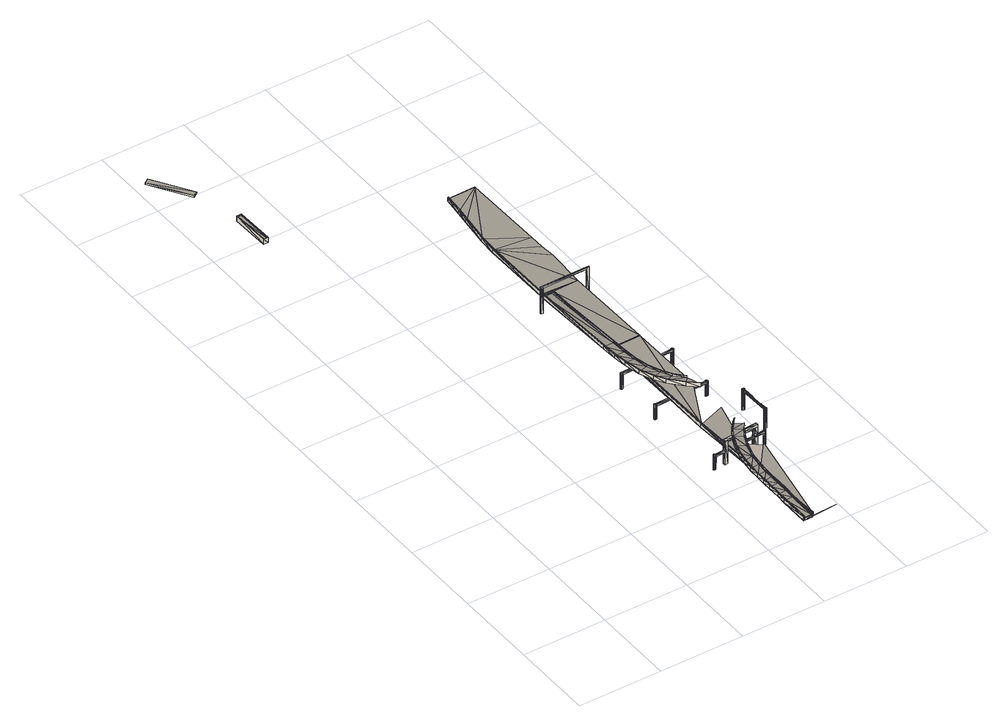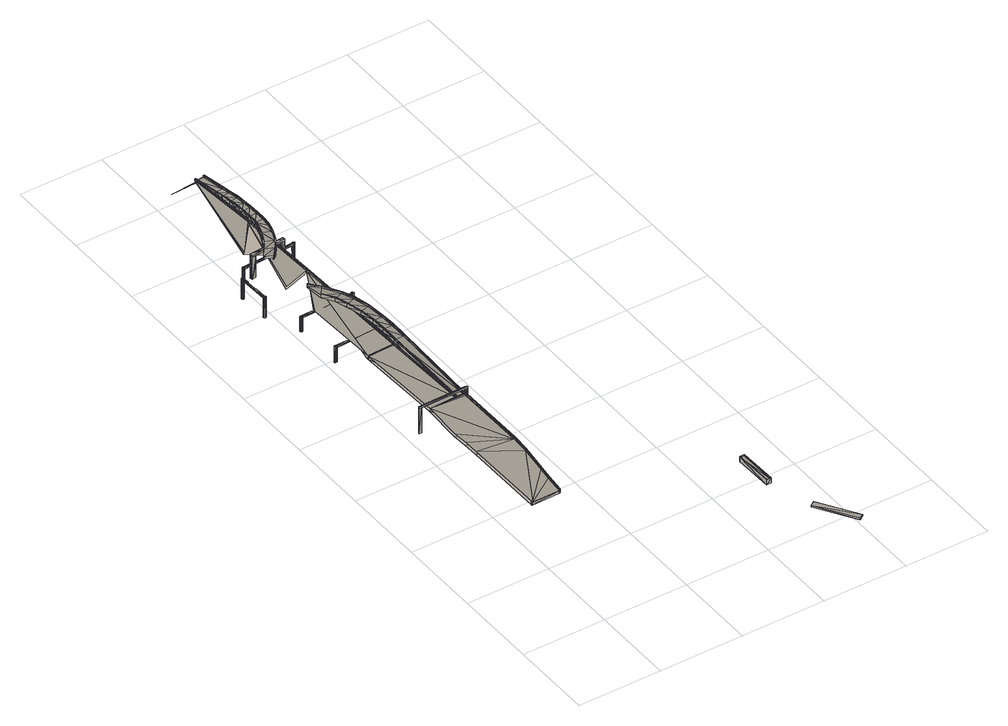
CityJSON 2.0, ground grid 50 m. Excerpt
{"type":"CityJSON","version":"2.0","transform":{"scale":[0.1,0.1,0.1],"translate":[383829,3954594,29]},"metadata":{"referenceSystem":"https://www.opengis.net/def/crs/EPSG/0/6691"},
"CityObjects":{
"bridge1":{"type":"Bridge","attributes":{"function":"01"},"children":["bridge1-1"],"geometry":[{"type":"MultiSurface","lod":"2","boundaries":[[[0,1,2]],[[3,0,2]],[[1,0,3]],[[4,1,3]],[[5,1,4]],[[6,1,5]],[[4,7,5]],[[5,7,6]],[[6,8,1]],[[7,9,6]],[[10,4,3]],[[2,11,3]],[[2,1,12]],[[13,8,6]],[[12,1,8]],[[7,4,10]],[[14,10,3]],[[15,14,3]],[[16,15,3]],[[6,9,13]],[[9,7,17]],[[2,12,11]],[[7,10,17]],[[12,8,18]],[[19,8,13]],[[19,20,8]],[[9,21,13]],[[3,11,16]],[[8,20,18]],[[22,11,12]],[[13,21,19]],[[17,10,23]],[[24,17,23]],[[19,25,20]],[[23,10,14]],[[26,23,14]],[[27,21,9]],[[18,20,28]],[[29,12,18]],[[26,30,31]],[[26,32,23]],[[14,30,26]],[[15,30,14]],[[21,33,19]],[[15,16,34]],[[34,16,35]],[[16,11,35]],[[31,30,36]],[[37,38,31]],[[20,25,28]],[[39,25,19]],[[38,40,31]],[[37,31,36]],[[26,31,32]],[[41,24,23]],[[37,36,38]],[[27,17,24]],[[35,11,42]],[[36,43,38]],[[31,40,32]],[[42,11,22]],[[19,33,39]],[[32,44,23]],[[9,17,27]],[[39,45,25]],[[46,33,21]],[[28,25,47]],[[41,27,24]],[[22,12,48]],[[44,41,23]],[[40,44,32]],[[33,49,39]],[[25,45,47]],[[27,46,21]],[[50,45,39]],[[48,12,29]],[[39,49,50]],[[51,44,40]],[[18,28,52]],[[53,49,33]],[[47,45,54]],[[55,45,50]],[[56,28,47]],[[55,57,45]],[[49,58,50]],[[29,18,59]],[[22,60,42]],[[61,40,38]],[[45,57,54]],[[46,53,33]],[[59,18,52]],[[46,27,41]],[[51,40,62]],[[50,58,55]],[[63,46,41]],[[28,64,52]],[[65,41,44]],[[62,44,51]],[[62,40,66]],[[15,67,30]],[[48,29,59]],[[55,68,57]],[[34,67,15]],[[54,69,47]],[[28,56,64]],[[63,41,65]],[[52,48,59]],[[54,57,70]],[[71,58,49]],[[58,72,55]],[[53,73,49]],[[74,56,47]],[[65,44,62]],[[53,46,63]],[[75,68,55]],[[57,68,70]],[[62,66,65]],[[76,63,65]],[[76,53,63]],[[73,71,49]],[[38,43,61]],[[56,66,64]],[[55,72,75]],[[77,76,65]],[[78,48,52]],[[65,66,77]],[[22,48,78]],[[70,79,54]],[[64,78,52]],[[66,56,77]],[[80,72,58]],[[73,53,76]],[[81,68,75]],[[72,82,75]],[[83,76,77]],[[66,40,61]],[[83,73,76]],[[70,68,84]],[[47,69,74]],[[56,74,77]],[[81,85,68]],[[71,80,58]],[[86,83,77]],[[68,85,84]],[[60,22,78]],[[77,74,86]],[[64,66,61]],[[83,71,73]],[[61,43,87]],[[75,82,81]],[[88,83,86]],[[88,71,83]],[[35,89,34]],[[54,79,69]],[[90,88,86]],[[91,82,72]],[[42,89,35]],[[86,74,69]],[[78,64,61]],[[81,92,85]],[[93,70,84]],[[90,86,69]],[[80,91,72]],[[82,94,81]],[[84,85,95]],[[88,80,71]],[[96,88,90]],[[97,92,81]],[[96,80,88]],[[85,92,95]],[[95,93,84]],[[98,96,90]],[[90,69,79]],[[91,94,82]],[[81,94,97]],[[99,87,43]],[[98,90,79]],[[79,70,93]],[[96,91,80]],[[97,100,92]],[[94,101,97]],[[102,91,96]],[[96,98,102]],[[95,92,103]],[[98,79,93]],[[104,100,97]],[[78,105,60]],[[102,98,106]],[[93,95,103]],[[103,92,100]],[[106,98,93]],[[107,61,87]],[[94,91,101]],[[97,101,104]],[[105,108,60]],[[102,109,91]],[[60,108,110]],[[111,93,103]],[[112,100,104]],[[101,113,104]],[[114,109,102]],[[101,91,109]],[[102,106,115]],[[106,93,111]],[[78,61,107]],[[116,107,87]],[[117,111,103]],[[118,119,110]],[[103,100,120]],[[112,121,100]],[[109,113,101]],[[122,60,110]],[[102,115,114]],[[115,106,111]],[[117,103,120]],[[100,121,120]],[[104,113,112]],[[42,60,89]],[[110,122,118]],[[122,89,60]],[[105,78,107]],[[119,108,105]],[[118,119,105]],[[117,123,120]],[[123,120,121]],[[124,109,114]],[[125,121,112]],[[126,123,121]],[[127,116,87]],[[128,124,114]],[[129,118,105]],[[114,115,130]],[[113,109,124]],[[115,111,131]],[[111,117,131]],[[132,126,121]],[[125,132,121]],[[112,113,125]],[[133,123,126]],[[114,130,128]],[[134,131,117]],[[118,129,135]],[[130,115,131]],[[124,136,113]],[[113,137,125]],[[113,136,137]],[[134,138,133]],[[139,124,128]],[[133,126,140]],[[141,132,125]],[[134,142,131]],[[128,130,143]],[[130,131,143]],[[126,132,144]],[[141,144,132]],[[125,137,141]],[[136,124,139]],[[131,142,143]],[[128,143,139]],[[136,145,137]],[[146,126,144]],[[145,147,137]],[[141,137,147]],[[105,148,129]],[[149,129,150]],[[151,107,116]],[[152,126,146]],[[153,129,149]],[[154,144,141]],[[155,150,156]],[[146,144,157]],[[158,159,160]],[[129,148,150]],[[159,161,160]],[[162,160,161]],[[163,160,162]],[[159,164,161]],[[165,166,163]],[[162,165,163]],[[158,160,167]],[[168,160,163]],[[164,169,161]],[[168,167,160]],[[150,170,155]],[[155,170,156]],[[162,161,169]],[[135,129,171]],[[172,165,162]],[[173,158,167]],[[163,166,168]],[[174,172,162]],[[162,169,174]],[[168,166,175]],[[176,159,158]],[[105,107,177]],[[153,178,156]],[[179,166,165]],[[180,175,166]],[[181,167,168]],[[173,167,182]],[[183,169,164]],[[181,182,167]],[[184,173,182]],[[168,175,181]],[[185,172,174]],[[170,186,156]],[[187,176,158]],[[181,175,188]],[[158,173,187]],[[189,129,153]],[[190,188,175]],[[174,169,191]],[[191,185,174]],[[182,192,184]],[[156,186,178]],[[193,170,150]],[[164,159,194]],[[165,172,195]],[[196,169,183]],[[191,169,196]],[[166,179,180]],[[173,184,197]],[[182,181,198]],[[165,195,179]],[[181,188,198]],[[190,175,180]],[[194,199,164]],[[200,195,172]],[[184,192,201]],[[148,193,150]],[[182,198,192]],[[173,197,187]],[[159,176,194]],[[198,188,202]],[[200,172,185]],[[190,203,188]],[[204,180,179]],[[205,204,179]],[[204,206,180]],[[205,207,204]],[[208,184,201]],[[204,207,209]],[[179,195,205]],[[209,176,187]],[[206,190,180]],[[207,176,209]],[[210,207,205]],[[211,185,191]],[[204,209,212]],[[205,195,210]],[[183,164,199]],[[204,212,206]],[[207,194,176]],[[209,187,212]],[[148,105,177]],[[184,208,197]],[[210,213,207]],[[202,188,203]],[[186,170,214]],[[213,194,207]],[[196,183,215]],[[177,107,151]],[[212,187,197]],[[191,196,216]],[[206,217,190]],[[216,211,191]],[[211,200,185]],[[195,200,210]],[[217,203,190]],[[218,196,215]],[[210,219,213]],[[216,196,218]],[[213,199,194]],[[206,212,220]],[[212,197,220]],[[221,219,210]],[[206,220,217]],[[215,183,199]],[[219,199,213]],[[220,197,208]],[[210,200,221]],[[186,222,178]],[[223,170,193]],[[214,223,224]],[[217,225,203]],[[202,203,226]],[[192,227,201]],[[220,228,217]],[[208,201,229]],[[198,230,192]],[[228,220,208]],[[186,222,214]],[[225,226,203]],[[228,225,217]],[[224,223,193]],[[229,228,208]],[[116,231,151]],[[232,229,201]],[[233,224,193]],[[193,234,233]],[[193,235,234]],[[236,193,148]],[[234,235,237]],[[236,148,238]],[[238,239,236]],[[148,177,240]],[[148,240,238]],[[193,241,235]],[[177,151,242]],[[240,177,242]],[[243,228,229]],[[238,240,244]],[[240,242,244]],[[244,239,238]],[[231,116,245]],[[193,236,243]],[[236,239,243]],[[241,193,243]],[[243,229,241]],[[227,246,201]],[[247,227,192]],[[230,247,192]],[[198,202,230]],[[248,224,233]],[[249,250,244]],[[214,224,251]],[[229,232,241]],[[225,252,226]],[[202,226,253]],[[254,228,243]],[[239,254,243]],[[234,255,233]],[[256,235,241]],[[257,239,244]],[[250,257,244]],[[237,255,234]],[[231,242,151]],[[244,242,249]],[[232,201,258]],[[201,246,258]],[[230,202,253]],[[225,228,259]],[[249,260,250]],[[252,261,226]],[[224,262,251]],[[237,235,263]],[[264,228,254]],[[242,265,249]],[[241,232,256]],[[246,227,266]],[[266,267,246]],[[246,268,258]],[[268,246,267]],[[269,267,266]],[[253,226,261]],[[254,239,264]],[[270,269,266]],[[271,267,269]],[[266,227,272]],[[272,227,247]],[[273,269,271]],[[270,266,272]],[[274,247,230]],[[275,276,253]],[[230,253,274]],[[270,272,247]],[[274,270,247]],[[253,276,274]],[[228,264,259]],[[277,278,274]],[[235,256,279]],[[276,277,274]],[[278,270,274]],[[273,269,270]],[[280,275,253]],[[281,225,259]],[[270,278,273]],[[273,278,282]],[[275,280,276]],[[283,284,285]],[[283,286,284]],[[248,233,287]],[[224,248,262]],[[288,258,268]],[[239,289,264]],[[290,232,258]],[[252,225,281]],[[263,235,279]],[[261,280,253]],[[289,239,257]],[[268,267,288]],[[288,290,258]],[[250,260,257]],[[291,242,231]],[[277,276,292]],[[265,242,291]],[[278,277,292]],[[256,232,279]],[[233,255,287]],[[276,280,292]],[[237,263,255]],[[265,293,249]],[[293,260,249]],[[294,295,283]],[[279,232,296]],[[297,286,283]],[[296,232,290]],[[298,299,294]],[[288,267,300]],[[301,278,292]],[[280,261,302]],[[303,278,301]],[[280,302,292]],[[285,299,298]],[[284,304,285]],[[264,289,259]],[[305,281,259]],[[252,281,261]],[[259,306,305]],[[302,261,292]],[[261,281,292]],[[307,279,296]],[[288,300,290]],[[292,281,301]],[[259,289,306]],[[308,301,281]],[[300,309,290]],[[308,281,305]],[[296,290,309]],[[310,305,306]],[[303,301,308]],[[311,307,296]],[[310,308,305]],[[263,279,307]],[[311,296,309]],[[308,310,312]],[[257,310,306]],[[311,309,300]],[[308,312,303]],[[312,257,303]],[[289,257,306]],[[312,310,257]],[[278,313,282]],[[282,313,284]],[[295,297,283]],[[299,295,294]],[[304,299,285]],[[313,278,303]],[[313,304,284]],[[311,314,307]],[[257,313,303]],[[300,314,311]],[[307,314,263]],[[267,271,314]],[[271,315,314]],[[315,286,314]],[[314,286,297]],[[300,267,314]],[[257,260,313]],[[295,316,297]],[[317,295,299]],[[317,316,295]],[[299,304,317]],[[297,316,318]],[[304,319,317]],[[316,320,318]],[[321,316,317]],[[322,297,318]],[[321,320,316]],[[317,319,321]],[[323,304,313]],[[297,324,314]],[[323,325,304]],[[318,320,326]],[[319,327,321]],[[325,328,304]],[[319,304,328]],[[320,329,326]],[[330,320,321]],[[330,329,320]],[[321,327,330]],[[297,331,324]],[[326,329,332]],[[327,333,330]],[[297,322,331]],[[334,318,326]],[[329,335,332]],[[336,329,330]],[[334,322,318]],[[336,335,329]],[[330,333,336]],[[332,335,337]],[[332,337,338]],[[333,339,336]],[[340,333,327]],[[337,335,338]],[[341,342,335]],[[341,335,336]],[[335,342,338]],[[336,339,341]],[[339,342,341]],[[340,319,328]],[[327,319,340]],[[342,343,338]],[[326,332,334]],[[339,333,340]],[[332,338,334]],[[342,339,340]],[[340,344,342]],[[344,343,342]],[[334,338,343]]],"semantics":{"surfaces":[{"type":"WallSurface"},{"type":"OuterCeilingSurface"},{"type":"OuterFloorSurface"}],"values":[0,1,0,0,0,0,0,0,0,0,0,1,0,0,0,2,0,0,0,0,2,1,2,0,0,0,0,1,0,1,0,0,0,0,0,0,2,0,1,0,0,0,1,0,0,0,0,0,0,0,0,0,0,0,0,0,0,0,0,0,1,0,0,2,0,2,0,0,1,0,0,0,0,2,0,1,0,0,1,2,0,0,1,0,0,1,1,0,0,2,1,0,0,0,0,1,0,0,0,1,0,0,1,1,1,0,0,0,2,0,2,1,0,0,0,0,0,0,0,2,0,1,0,0,0,0,0,1,0,0,2,0,0,0,0,0,0,0,1,0,0,2,0,0,0,0,0,0,0,0,0,0,1,1,0,2,1,0,0,0,1,0,2,0,0,0,0,0,0,0,1,0,0,2,0,2,0,1,0,0,0,0,0,0,0,0,0,0,1,0,0,0,2,0,0,0,0,1,0,0,0,2,0,0,0,0,1,0,0,0,2,1,0,0,0,0,0,1,1,1,0,0,0,0,0,0,0,0,2,0,0,0,2,0,1,0,0,0,0,0,1,1,0,2,0,2,1,0,1,0,0,0,0,0,0,0,0,0,0,2,0,2,0,0,0,0,1,1,0,0,0,0,0,0,0,0,0,0,0,0,0,0,0,0,0,0,1,0,0,0,0,0,0,1,0,1,2,2,0,0,0,0,0,0,0,0,1,0,1,1,2,0,0,0,1,0,1,2,0,0,2,1,0,2,0,2,1,2,0,0,0,1,1,0,2,2,0,0,0,0,1,0,0,0,0,0,0,0,0,0,1,0,0,0,0,1,0,2,0,0,0,0,0,0,0,0,2,0,0,0,0,0,0,0,0,0,0,1,0,0,0,1,0,0,0,2,0,0,1,0,0,1,0,0,0,0,2,1,0,0,0,0,1,0,0,0,0,0,0,0,0,0,0,0,2,0,0,0,1,0,0,0,0,1,2,1,1,0,2,0,0,0,0,0,0,0,2,0,0,0,0,0,2,0,1,1,0,0,1,0,0,0,1,0,2,0,0,0,0,0,0,0,0,0,0,0,0,0,0,0,1,0,0,0,2,0,0,0,0,0,0,0,1,0,0,1,0,1,2,0,1,0,2,2,2,2,2,1,0,0,1,0,2,0,1,1,1,0,1,2,2,2,0,0,2,0,0,0,0,0,0,0,0,0,0,0,0,0,1,0,0,0,0,1,0,0,0,0,0,2,0,0,2,2,0,0,0,2,2,1,2,1,1,1,1,1,1,1,2,0,0,0,0,0,0,0,0,1,0,0,2,1,2,0,0,2,2,0,0,0,0,1,0,0,1,1,0,0,1,0,0,0,1,0,2,0,0,0,0,0,0,2,2,0,1,2,1,2,2,0,1]}}]},
"bridge1-1":{"type":"BridgeConstructiveElement","parents":["bridge1"],"geometry":[{"type":"MultiSurface","lod":"2","boundaries":[[[345,142,346]],[[142,134,346]],[[345,347,142]],[[348,347,345]],[[349,348,350]],[[348,351,350]],[[351,348,345]],[[352,353,354]],[[355,356,352]],[[355,357,356]],[[350,358,353]],[[353,358,359]],[[360,358,361]],[[358,362,361]],[[359,358,360]],[[356,357,363]],[[346,356,363]],[[364,365,366]],[[367,365,364]],[[363,357,368]],[[350,369,358]],[[369,370,358]],[[351,345,350]],[[370,366,358]],[[345,346,350]],[[366,365,358]],[[346,369,350]],[[363,369,346]],[[368,371,363]],[[371,368,372]],[[368,373,372]],[[374,369,375]],[[370,369,374]],[[375,369,376]],[[376,369,377]],[[363,371,369]],[[369,371,377]],[[378,374,379]],[[378,379,380]],[[379,381,380]],[[382,379,383]],[[379,374,383]],[[384,383,385]],[[380,381,372]],[[386,387,381]],[[381,387,372]],[[388,389,383]],[[383,389,382]],[[390,384,391]],[[384,392,383]],[[390,392,384]],[[383,392,388]],[[387,386,393]],[[386,390,393]],[[394,390,386]],[[392,395,388]],[[388,395,389]],[[390,394,396]],[[396,392,390]],[[394,397,396]],[[397,395,392]],[[396,397,392]],[[398,399,400]],[[401,402,403]],[[404,402,401]],[[405,404,406]],[[406,404,407]],[[408,406,409]],[[406,410,409]],[[411,412,413]],[[412,414,413]],[[415,412,411]],[[416,415,411]],[[411,413,416]],[[417,405,408]],[[418,417,408]],[[416,413,419]],[[420,416,419]],[[413,414,421]],[[414,422,421]],[[416,423,415]],[[424,423,416]],[[294,283,408]],[[269,405,271]],[[425,426,420]],[[427,428,429]],[[430,428,427]],[[431,430,427]],[[432,430,431]],[[424,416,433]],[[298,294,408]],[[434,418,408]],[[435,298,408]],[[283,434,408]],[[405,417,436]],[[271,405,436]],[[402,405,269]],[[431,427,437]],[[422,438,421]],[[438,439,421]],[[424,440,423]],[[433,440,424]],[[428,441,429]],[[429,441,442]],[[431,437,432]],[[437,443,432]],[[286,434,283]],[[315,271,436]],[[273,402,269]],[[429,444,427]],[[427,444,437]],[[445,439,438]],[[442,444,429]],[[445,438,446]],[[438,447,446]],[[447,440,398]],[[446,447,398]],[[284,435,282]],[[435,403,282]],[[448,449,442]],[[450,448,442]],[[441,450,442]],[[451,444,442]],[[437,444,443]],[[444,452,443]],[[453,444,451]],[[454,455,456]],[[450,455,454]],[[452,444,455]],[[456,455,457]],[[458,459,460]],[[459,461,460]],[[462,459,458]],[[460,463,458]],[[463,462,458]],[[460,461,464]],[[464,461,465]],[[463,460,466]],[[463,467,462]],[[466,467,463]],[[460,468,466]],[[460,469,468]],[[464,469,460]],[[470,466,471]],[[464,465,472]],[[465,473,472]],[[467,466,474]],[[474,466,470]],[[472,469,464]],[[473,475,472]],[[476,477,473]],[[477,475,473]],[[477,476,470]],[[476,474,470]],[[223,214,426]],[[214,399,426]],[[425,170,426]],[[426,170,223]],[[186,478,439]],[[150,449,448]],[[150,479,449]],[[149,150,448]],[[150,480,479]],[[155,156,481]],[[155,481,480]],[[150,155,480]],[[482,470,471]],[[483,470,482]],[[484,482,471]],[[485,486,487]],[[488,485,487]],[[488,489,485]],[[490,491,492]],[[493,494,491]],[[495,490,487]],[[491,490,495]],[[496,495,487]],[[485,489,497]],[[498,485,497]],[[494,499,500]],[[493,499,494]],[[501,495,496]],[[502,495,501]],[[494,503,504]],[[504,503,505]],[[500,503,494]],[[505,503,506]],[[501,507,502]],[[508,498,497]],[[509,510,507]],[[508,510,498]],[[507,510,508]],[[499,511,500]],[[500,511,503]],[[512,502,513]],[[502,507,513]],[[506,503,514]],[[513,506,514]],[[503,515,514]],[[511,515,503]],[[515,512,514]],[[514,512,513]],[[516,517,518]],[[517,516,519]],[[520,516,521]],[[521,522,520]],[[520,522,523]],[[524,525,521]],[[518,524,521]],[[523,522,526]],[[522,527,526]],[[528,517,529]],[[529,517,519]],[[530,531,520]],[[520,531,532]],[[531,533,527]],[[531,527,534]],[[534,527,522]],[[532,531,535]],[[536,400,537]],[[528,529,536]],[[538,539,400]],[[535,531,540]],[[531,541,540]],[[534,541,531]],[[542,538,543]],[[544,535,540]],[[543,535,544]],[[541,545,540]],[[540,545,544]],[[544,542,543]],[[545,542,544]],[[546,404,547]],[[404,548,547]],[[546,407,404]],[[549,550,401]],[[550,548,401]],[[546,409,410]],[[546,547,409]],[[410,407,546]],[[547,551,409]],[[551,550,549]],[[409,551,549]],[[552,553,554]],[[555,553,552]],[[556,557,555]],[[555,557,553]],[[552,554,558]],[[558,554,559]],[[560,561,557]],[[556,560,557]],[[555,552,562]],[[555,562,556]],[[552,558,562]],[[556,562,560]],[[558,559,563]],[[562,558,563]],[[564,565,561]],[[560,564,561]],[[564,560,566]],[[560,562,566]],[[567,568,562]],[[563,567,562]],[[565,564,567]],[[567,564,569]],[[570,567,569]],[[570,568,567]],[[571,572,566]],[[572,571,569]],[[571,573,569]],[[574,566,575]],[[574,575,576]],[[575,568,576]],[[574,571,566]],[[569,573,577]],[[568,578,579]],[[573,580,577]],[[581,582,583]],[[581,584,577]],[[585,581,577]],[[581,583,584]],[[586,583,582]],[[579,578,582]],[[582,578,586]],[[587,588,578]],[[587,577,588]],[[589,590,588]],[[588,577,591]],[[592,588,591]],[[593,589,594]],[[590,589,593]],[[595,592,591]],[[596,595,591]],[[593,594,597]],[[598,593,597]],[[599,595,600]],[[600,595,596]],[[597,601,598]],[[598,601,602]],[[601,599,602]],[[602,599,600]],[[603,604,605]],[[475,603,605]],[[604,484,605]],[[606,607,608]],[[608,607,609]],[[608,609,610]],[[120,609,611]],[[117,120,611]],[[482,604,608]],[[604,482,484]],[[134,117,611]],[[612,613,608]],[[610,612,608]],[[612,610,120]],[[606,603,614]],[[615,482,608]],[[613,615,608]],[[603,483,614]],[[346,134,611]],[[616,611,617]],[[618,616,617]],[[372,373,619]],[[123,612,120]],[[482,620,483]],[[483,620,614]],[[621,616,618]],[[614,620,622]],[[615,621,623]],[[616,621,613]],[[613,621,615]],[[620,615,623]],[[620,623,622]],[[612,123,613]],[[123,133,613]],[[613,133,624]],[[189,149,448]],[[487,486,448]],[[481,156,507]],[[457,481,507]],[[156,509,507]],[[119,108,110]],[[133,123,117]],[[149,153,156]],[[214,170,223]],[[222,251,214]],[[298,285,294]],[[285,283,294]],[[283,271,286]],[[271,315,286]],[[285,298,435]],[[286,315,284]],[[117,134,133]],[[373,135,122]],[[134,348,347]],[[625,626,361]],[[189,178,153]],[[486,485,510]],[[627,251,222]],[[528,517,537]],[[604,603,606]],[[108,617,619]],[[471,468,484]],[[619,607,628]],[[618,617,108]],[[119,618,108]],[[373,110,619]],[[122,110,373]],[[607,622,628]],[[615,620,482]],[[623,621,628]],[[622,623,628]],[[628,621,618]],[[626,628,118]],[[625,628,626]],[[135,626,118]],[[624,133,140]],[[454,448,450]],[[153,149,189]],[[455,444,457]],[[178,509,156]],[[439,478,421]],[[419,421,478]],[[170,425,186]],[[425,478,186]],[[627,186,439]],[[518,627,439]],[[222,186,627]],[[433,416,420]],[[398,440,399]],[[440,433,399]],[[537,517,627]],[[251,537,214]],[[537,400,214]],[[282,402,273]],[[408,405,406]],[[315,436,286]],[[436,434,286]],[[284,285,435]],[[364,625,367]],[[367,625,361]],[[362,367,361]],[[352,356,353]],[[568,575,562]],[[576,568,629]],[[580,585,577]],[[588,590,578]],[[630,598,591]],[[590,598,630]],[[593,598,590]],[[591,598,596]],[[596,598,602]],[[600,596,602]],[[492,491,631]],[[491,494,631]],[[517,627,518]],[[516,518,521]],[[632,520,523]],[[539,525,524]],[[538,525,539]],[[528,536,537]],[[543,538,400]],[[475,605,472]],[[473,465,476]],[[461,459,465]],[[472,605,469]],[[605,484,469]],[[603,475,477]],[[465,459,462]],[[476,465,462]],[[608,604,606]],[[609,607,611]],[[611,607,619]],[[617,611,619]],[[110,108,619]],[[610,609,120]],[[476,462,474]],[[468,469,484]],[[483,477,470]],[[483,603,477]],[[466,468,471]],[[474,462,467]],[[606,614,622]],[[607,606,622]],[[118,628,119]],[[628,618,119]],[[122,135,118]],[[624,616,613]],[[449,479,442]],[[479,451,442]],[[428,450,441]],[[453,451,480]],[[480,451,479]],[[486,189,448]],[[450,452,455]],[[450,432,452]],[[428,432,450]],[[430,432,428]],[[453,480,481]],[[444,453,481]],[[156,150,149]],[[457,444,481]],[[452,432,443]],[[414,438,422]],[[413,421,419]],[[419,478,425]],[[419,425,420]],[[412,415,414]],[[438,423,447]],[[414,423,438]],[[414,415,423]],[[447,423,440]],[[399,420,426]],[[399,433,420]],[[439,445,400]],[[539,439,400]],[[434,436,418]],[[418,436,417]],[[271,315,273]],[[284,315,282]],[[404,405,402]],[[403,435,549]],[[401,403,549]],[[408,409,435]],[[435,409,549]],[[346,611,356]],[[619,364,372]],[[628,625,619]],[[625,364,619]],[[138,611,624]],[[611,616,624]],[[356,611,353]],[[353,611,138]],[[364,366,372]],[[372,366,380]],[[372,387,371]],[[387,633,371]],[[633,387,393]],[[391,633,634]],[[634,633,393]],[[390,391,634]],[[633,384,371]],[[391,384,633]],[[635,636,634]],[[393,635,634]],[[634,636,393]],[[636,635,393]],[[384,377,371]],[[393,390,634]],[[366,370,378]],[[380,366,378]],[[386,397,394]],[[381,397,386]],[[367,362,365]],[[360,626,373]],[[377,385,376]],[[384,385,377]],[[365,362,358]],[[381,395,397]],[[379,382,381]],[[381,389,395]],[[381,382,389]],[[361,626,360]],[[370,374,378]],[[349,353,138]],[[375,376,383]],[[376,385,383]],[[350,353,349]],[[374,375,383]],[[354,353,359]],[[553,557,559]],[[553,559,554]],[[559,557,563]],[[557,561,565]],[[567,557,565]],[[563,557,567]],[[569,564,572]],[[575,566,562]],[[564,566,572]],[[573,576,580]],[[629,568,579]],[[629,637,580]],[[637,629,579]],[[638,585,580]],[[577,570,569]],[[578,568,587]],[[587,568,577]],[[568,570,577]],[[579,638,637]],[[579,582,585]],[[630,583,586]],[[590,630,586]],[[584,583,591]],[[583,630,591]],[[578,590,586]],[[577,584,591]],[[588,594,589]],[[592,594,588]],[[592,597,594]],[[595,599,592]],[[592,601,597]],[[592,599,601]],[[487,448,496]],[[496,448,501]],[[448,454,501]],[[454,456,501]],[[456,457,501]],[[487,490,488]],[[490,639,488]],[[639,490,492]],[[504,639,640]],[[640,639,492]],[[494,504,640]],[[495,493,491]],[[504,505,639]],[[639,505,488]],[[631,641,640]],[[492,631,640]],[[505,489,488]],[[641,494,640]],[[631,494,641]],[[509,178,189]],[[485,498,510]],[[457,507,501]],[[505,506,489]],[[489,506,497]],[[493,511,499]],[[495,512,493]],[[493,512,511]],[[502,512,495]],[[497,506,513]],[[508,497,513]],[[507,508,513]],[[511,512,515]],[[518,439,524]],[[524,439,539]],[[445,446,400]],[[400,446,398]],[[530,520,632]],[[532,519,520]],[[525,522,521]],[[519,516,520]],[[526,642,523]],[[523,642,632]],[[642,530,632]],[[527,533,642]],[[526,527,642]],[[533,530,642]],[[537,251,627]],[[400,399,214]],[[530,533,531]],[[519,535,529]],[[532,535,519]],[[522,541,534]],[[522,542,541]],[[525,542,522]],[[538,542,525]],[[529,535,536]],[[535,543,536]],[[536,543,400]],[[541,542,545]],[[547,548,550]],[[551,547,550]]]}]},
"bridge2":{"type":"Bridge","geometry":[{"type":"Solid","lod":"2","boundaries":[[[[643,644,645]],[[645,644,646]],[[646,647,645]],[[645,647,648]],[[645,648,643]],[[643,648,649]],[[644,650,647]],[[646,644,647]],[[644,643,650]],[[643,649,650]],[[650,649,648]],[[647,650,648]]]],"semantics":{"surfaces":[{"type":"OuterFloorSurface"},{"type":"WallSurface"},{"type":"OuterCeilingSurface"}],"values":[[0,0,1,1,1,1,1,1,1,1,2,2]]}}]},
"bridge3":{"type":"Bridge","geometry":[{"type":"Solid","lod":"2","boundaries":[[[[651,652,653]],[[652,654,653]],[[655,656,657]],[[658,655,657]],[[659,656,655]],[[660,659,655]],[[659,660,661]],[[654,652,662]],[[661,660,662]],[[662,652,661]],[[663,657,659]],[[659,661,663]],[[659,657,656]],[[652,651,661]],[[661,651,664]],[[661,664,663]],[[653,654,662]],[[665,653,662]],[[662,660,666]],[[660,655,658]],[[666,660,658]],[[665,662,666]],[[651,653,665]],[[664,651,665]],[[663,664,666]],[[664,665,666]],[[663,666,657]],[[666,658,657]]]],"semantics":{"surfaces":[{"type":"OuterFloorSurface"},{"type":"GroundSurface"},{"type":"WallSurface"}],"values":[[0,0,1,1,2,2,2,2,2,2,2,2,2,2,2,2,2,2,2,2,2,2,2,2,2,2,2,2]]}}]}
},
"vertices":[
[1221,6,94],[1221,6,119],[1221,11,95],[1226,6,94],[1226,6,109],[1226,6,119],[1226,11,120],[1226,11,110],[1208,162,138],[1213,163,128],[1271,8,109],[1275,14,95],[1208,162,113],[1213,163,138],[1275,9,98],[1276,9,98],[1276,9,94],[1270,13,110],[1205,213,121],[1210,214,146],[1205,213,146],[1210,214,136],[1272,43,98],[1271,8,119],[1270,13,120],[1200,279,154],[1275,9,119],[1258,165,128],[1200,279,129],[1262,167,114],[1275,8,98],[1275,8,123],[1272,43,123],[1205,279,143],[1275,13,98],[1275,16,98],[1280,8,113],[1280,8,123],[1279,13,123],[1205,279,153],[1273,43,123],[1258,165,138],[1273,43,98],[1279,13,113],[1263,165,138],[1198,331,157],[1255,216,136],[1198,331,132],[1262,165,113],[1203,331,147],[1203,331,157],[1263,165,123],[1257,219,121],[1250,281,144],[1196,384,136],[1201,384,161],[1255,282,129],[1196,384,161],[1201,384,151],[1257,216,121],[1240,433,97],[1245,433,122],[1260,216,122],[1255,216,146],[1257,228,122],[1260,216,146],[1259,228,122],[1428,21,98],[1196,445,164],[1251,387,136],[1196,445,139],[1246,387,151],[1201,445,154],[1247,334,148],[1252,334,133],[1201,445,164],[1250,281,154],[1255,282,154],[1240,433,122],[1252,447,140],[1247,448,155],[1206,509,170],[1206,509,160],[1247,334,158],[1201,510,145],[1201,510,170],[1252,334,158],[1245,433,112],[1246,387,161],[1402,624,96],[1251,387,161],[1253,513,161],[1209,566,174],[1258,513,146],[1214,565,164],[1209,566,149],[1247,448,165],[1214,565,174],[1252,447,165],[1397,624,111],[1225,627,177],[1230,626,167],[1253,513,171],[1225,627,152],[1230,626,177],[1218,923,119],[1258,513,171],[1223,923,119],[1228,694,99],[1276,598,163],[1228,694,95],[1281,596,148],[1259,693,177],[1259,693,167],[1276,598,173],[1281,596,173],[1223,923,109],[1255,695,152],[1228,704,95],[1228,704,99],[1255,695,163],[1255,695,177],[1310,699,97],[1266,712,163],[1307,666,164],[1289,741,177],[1285,744,152],[1379,978,112],[1307,666,174],[1218,923,94],[1311,663,174],[1311,663,149],[1285,744,177],[1266,712,152],[1334,701,149],[1313,709,97],[1337,715,164],[1289,741,167],[1345,717,148],[1337,715,174],[1332,717,149],[1324,785,172],[1334,701,163],[1341,712,174],[1320,788,172],[1372,760,159],[1320,788,147],[1324,785,162],[1202,1678,133],[1212,1195,99],[1212,1195,101],[1207,1673,123],[1376,756,144],[1272,1197,99],[1351,814,167],[1212,1205,101],[1212,1205,99],[1348,817,167],[1165,1397,151],[1193,1311,158],[1165,1397,176],[1193,1311,183],[1198,1313,183],[1170,1398,176],[1225,1247,165],[1198,1313,173],[1170,1398,166],[1149,1500,169],[1154,1501,169],[1225,1247,190],[1206,1494,108],[1384,978,97],[1229,1250,180],[1149,1500,144],[1229,1250,190],[1154,1501,159],[1252,1333,155],[1207,1673,133],[1274,1207,99],[1248,1331,170],[1220,1411,163],[1148,1583,165],[1143,1582,165],[1289,1161,172],[1143,1582,140],[1293,1164,187],[1206,1494,104],[1225,1412,148],[1148,1583,155],[1365,1199,97],[1206,1500,159],[1293,1164,197],[1140,1679,160],[1202,1676,132],[1281,1266,161],[1276,1264,176],[1289,1161,197],[1211,1500,144],[1145,1679,160],[1326,1208,167],[1323,1204,182],[1140,1679,135],[1145,1679,150],[1200,1582,155],[1220,1411,173],[1248,1331,180],[1206,1500,169],[1252,1333,180],[1205,1582,140],[1225,1412,173],[1276,1264,186],[1347,1112,191],[1211,1500,169],[1281,1266,186],[1206,1504,105],[1343,1108,176],[1347,1112,201],[1200,1582,165],[1343,1108,201],[1326,1208,192],[1205,1582,165],[1323,1204,192],[1332,1500,104],[1206,1504,108],[1202,1673,108],[1198,1678,161],[1198,1678,151],[1136,2211,136],[1203,1678,161],[1203,1678,136],[1141,2207,136],[1362,1677,122],[1136,2207,111],[1202,1676,108],[1202,1676,107],[1202,1681,107],[1202,1678,132],[1207,1676,107],[1207,1678,132],[1207,1681,132],[1207,1678,133],[1200,1738,133],[1207,1678,123],[1201,1738,133],[1207,1678,122],[1373,1223,112],[1136,2211,114],[1141,2211,136],[1295,1678,108],[1296,1680,122],[1207,1681,122],[1334,1510,104],[1186,2208,136],[1141,2207,126],[1194,2076,138],[1367,1680,106],[1191,2152,114],[1194,2212,130],[1136,2212,111],[1191,2152,139],[1362,1685,121],[1186,2208,126],[1367,1677,107],[1367,1685,106],[1192,2152,139],[1362,1682,123],[1136,2211,139],[1136,2216,114],[1136,2212,114],[1136,2221,139],[1141,2216,139],[1136,2221,114],[1141,2211,139],[1141,2221,139],[1141,2212,136],[1141,2211,126],[1141,2211,129],[1141,2212,129],[1141,2216,129],[1192,2152,114],[1149,2211,126],[1186,2213,136],[1141,2221,129],[1135,2229,114],[1141,2229,129],[1140,2229,129],[1141,2229,114],[1364,1680,108],[1180,2213,115],[1194,2212,140],[1186,2213,111],[1362,1680,123],[1186,2212,130],[1362,1682,121],[1135,2229,139],[1132,2659,139],[1191,2208,111],[1132,2659,114],[1140,2229,139],[1137,2659,139],[1191,2213,115],[1186,2213,130],[1186,2212,126],[1191,2213,130],[1137,2659,129],[1189,2212,136],[1189,2212,140],[1191,2207,115],[1191,2213,136],[1191,2213,111],[1191,2212,136],[1191,2212,115],[1191,2212,130],[1349,2216,129],[1354,2216,114],[1141,2221,114],[1138,2767,138],[1143,2766,138],[1138,2767,113],[1143,2766,128],[1159,2940,138],[1164,2939,138],[1358,2635,114],[1361,2456,129],[1366,2456,114],[1355,2546,129],[1159,2940,113],[1164,2939,128],[1353,2635,129],[1169,3016,138],[1174,3016,138],[1360,2546,114],[1169,3016,113],[1174,3016,128],[1353,3131,113],[1180,3133,138],[1184,3128,138],[1180,3133,113],[1185,3133,113],[1184,3128,128],[1348,3131,128],[1185,3133,138],[1185,3133,128],[1353,3136,113],[1348,3136,128],
[1419,707,163],[1419,707,148],[1341,712,163],[1346,718,163],[1346,718,148],[1418,723,148],[1418,723,163],[1396,709,121],[1396,722,148],[1396,722,121],[1397,705,121],[1397,705,148],[1398,705,121],[1418,723,8],[1397,722,121],[1397,722,96],[1396,722,96],[1396,722,8],[1419,707,99],[1397,705,89],[1419,707,8],[1419,707,89],[1397,705,8],[1398,705,99],[1418,716,99],[1418,716,89],[1463,709,99],[1463,709,89],[1398,705,96],[1460,719,89],[1460,719,99],[1458,716,99],[1460,711,99],[1458,716,89],[1458,716,8],[1460,711,89],[1460,711,8],[1461,721,8],[1461,721,101],[1460,711,101],[1458,716,101],[1466,709,8],[1466,709,89],[1466,724,101],[1466,724,8],[1471,711,101],[1466,709,101],[1471,721,101],[1469,710,89],[1471,711,8],[1471,721,8],[1473,716,101],[1473,716,8],[1131,1501,98],[1131,1501,107],[1440,1515,98],[1409,2222,169],[1141,2221,179],[1141,2221,169],[1409,2222,179],[1128,2221,179],[1128,2229,179],[1409,2230,179],[1128,2229,169],[1424,2230,169],[1424,2230,179],[1118,1497,107],[1118,1497,8],[1120,1492,107],[1120,1492,8],[1120,1502,8],[1120,1502,107],[1128,2221,8],[1128,2229,8],[1124,1491,107],[1124,1501,107],[1125,1489,107],[1125,1489,8],[1125,1504,8],[1125,1504,107],[1124,1491,108],[1124,1501,108],[1120,1198,103],[1122,1193,8],[1122,1193,103],[1120,1198,8],[1122,1203,103],[1122,1203,8],[1131,1502,107],[1141,2229,8],[1141,2229,169],[1141,2221,8],[1128,1205,103],[1131,1491,8],[1130,1491,98],[1131,1502,8],[1127,1190,8],[1127,1190,103],[1128,1205,8],[1133,1203,103],[1131,1491,98],[1133,1497,98],[1133,1497,8],[1132,1192,91],[1132,1192,101],[1133,1193,8],[1133,1193,103],[1133,1203,8],[1135,1198,103],[1133,1193,91],[1135,1198,8],[1135,1198,91],[1133,1202,91],[1136,693,102],[1137,693,8],[1139,688,102],[1139,688,8],[1139,698,8],[1139,698,102],[1144,686,102],[1144,686,8],[1144,701,102],[1144,701,8],[1149,698,102],[1151,693,102],[1149,698,89],[1149,698,99],[1149,688,102],[1149,688,8],[1149,698,8],[1150,688,89],[1151,693,8],[1151,693,89],[1130,1491,107],[1133,1193,101],[1135,1198,101],[1133,1202,101],[1208,702,99],[1208,702,89],[1151,693,99],[1378,1200,101],[1378,1200,97],[1446,1202,91],[1446,1202,101],[1443,1203,101],[1448,1201,91],[1448,1201,8],[1451,1202,91],[1454,1203,8],[1454,1203,102],[1443,1203,8],[1443,1203,91],[1441,1209,101],[1378,1210,101],[1456,1208,8],[1456,1208,102],[1441,1209,91],[1441,1209,8],[1454,1214,102],[1448,1201,102],[1443,1203,102],[1441,1209,102],[1442,1212,91],[1442,1212,101],[1371,1210,97],[1378,1210,97],[1454,1214,8],[1443,1214,8],[1443,1214,102],[1448,1216,102],[1448,1216,8],[1444,1505,108],[1371,1502,108],[1444,1505,98],[1441,1506,108],[1446,1504,109],[1446,1504,8],[1451,1506,8],[1449,1505,98],[1441,1506,98],[1441,1506,8],[1450,1505,98],[1451,1506,98],[1371,1512,108],[1439,1511,108],[1451,1506,109],[1454,1511,109],[1441,1506,109],[1451,1506,108],[1454,1511,8],[1439,1511,109],[1440,1515,108],[1371,1512,104],[1439,1511,8],[1439,1511,98],[1452,1516,109],[1452,1516,8],[1441,1517,8],[1441,1517,109],[1446,1519,109],[1446,1519,8],[1424,2222,179],[1424,2222,8],[1409,2222,8],[1409,2230,169],[1409,2230,8],[1424,2230,8],[1549,820,138],[1543,818,8],[1549,820,8],[1543,818,138],[1538,820,138],[1538,820,8],[1551,825,138],[1551,825,8],[1536,825,138],[1536,825,8],[1549,831,138],[1549,831,8],[1538,831,138],[1538,831,8],[1543,833,138],[1543,833,8],[1546,832,128],[1539,831,128],[1543,833,128],[1538,864,138],[1539,831,138],[1538,864,131],[1545,867,138],[1546,832,138],[1545,867,131],[1534,1006,128],[1541,1005,128],[1543,936,134],[1537,901,133],[1536,934,138],[1543,936,138],[1537,1004,138],[1534,1006,138],[1536,934,134],[1541,1005,138],[1537,1004,128],[1537,1004,8],[1543,1006,8],[1543,1006,139],[1532,1006,139],[1532,1006,8],[1545,1011,139],[1545,1011,8],[1530,1012,8],[1530,1012,139],[1543,1017,8],[1543,1017,139],[1532,1017,8],[1532,1017,139],[1537,1019,8],[1537,1019,139],[1209,692,89],[1209,692,99],[1150,688,99],[1209,692,8],[1225,693,8],[1209,692,148],[1224,693,163],[1209,692,163],[1224,693,148],[1208,708,163],[1208,708,148],[1208,708,8],[1208,708,99],[1223,709,148],[1224,693,99],[1224,703,99],[1224,693,89],[1208,708,89],[1223,709,99],[1223,709,8],[1223,709,89],[1344,718,148],[1396,715,89],[1396,715,96],[1371,1502,103],[1224,703,89],[1545,880,131],[1537,1004,139],[1452,1202,91],[1449,1505,108],[1466,709,99],[1469,710,99],[1470,710,89],[1470,710,99],[1543,921,133],[1536,925,134],[1448,1201,101],[1451,1202,101],[1452,1202,101],[1450,1505,108],
[156,3902,103],[184,3920,103],[9,4127,103],[37,4146,103],[37,4146,92],[9,4127,92],[156,3902,92],[184,3920,92],
[259,3632,107],[236,3631,107],[264,3404,107],[241,3404,107],[238,3401,82],[233,3634,82],[262,3635,82],[267,3401,82],[233,3634,112],[238,3401,112],[236,3631,112],[241,3404,112],[262,3635,112],[259,3632,112],[264,3404,112],[267,3401,112]
]}
